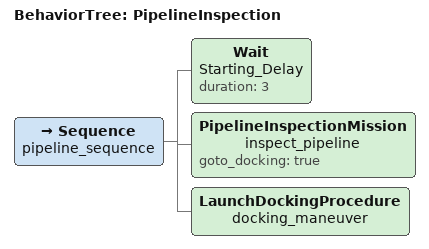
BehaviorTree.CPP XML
<?xml version="1.0" encoding="UTF-8"?>
<root BTCPP_format="4" main_tree_to_execute="PipelineInspection">
    <BehaviorTree ID="PipelineInspection">
        <Sequence name="pipeline_sequence">
            <Wait name="Starting_Delay" duration="3"/>
            <PipelineInspectionMission name="inspect_pipeline"
                goto_docking="true"/>
            <LaunchDockingProcedure name="docking_maneuver"/>
        </Sequence>
    </BehaviorTree>

</root>
